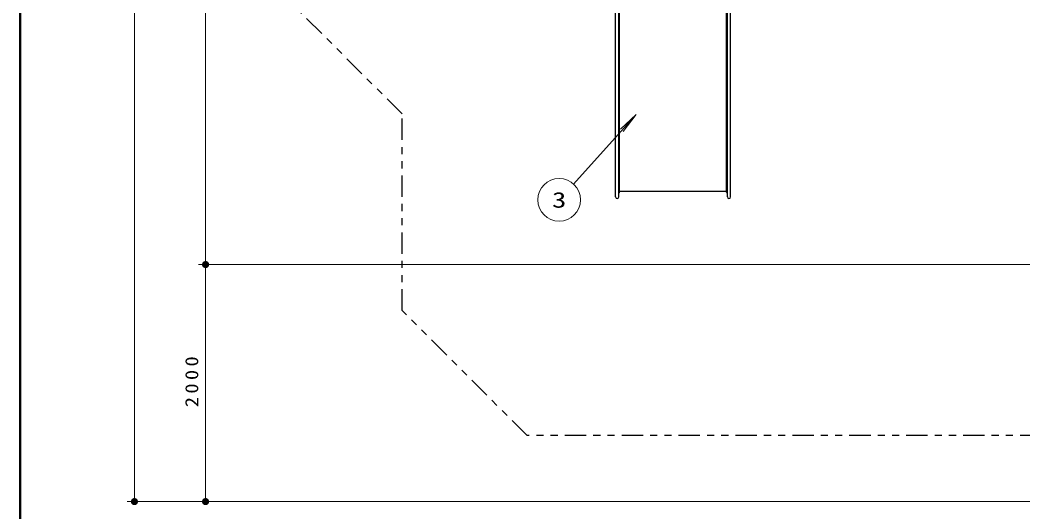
# Model space of a CAD drawing. Units: millimetres on the paper, scale 1:60. Extents: x -385 to 0, y -594 to 267.
# Drawn here: x -385 to -244, y 90 to 159.1 of the extents above; entities that cross this region are included whole.
import ezdxf
from ezdxf.enums import TextEntityAlignment as Align

# ---------------------------------------------------------------- set-up
doc = ezdxf.new("R2010")
doc.units = ezdxf.units.MM
doc.linetypes.add('USER3', pattern=[8, 3, -1, 1, -1, 1, -1])
doc.layers.add('LY_1', color=7, linetype='Continuous', lineweight=25)
doc.styles.add('ＭＳ ゴシック', font='')
doc.styles.get('ＭＳ ゴシック').set_extended_font_data('MS Gothic')

# ---------------------------------------------------------------- blocks, each defined once
blk = doc.blocks.new('filled_dot')
at = {"color": 0, "linetype": 'Continuous', "lineweight": -2, "const_width": 1.25}
blk.add_lwpolyline([(-0.625, 0, 1), (0.625, 0, 1)], format="xyb", close=True, dxfattribs=at)

msp = doc.modelspace()

# ---------------------------------------------------------------- linework, layer by layer
at = {"layer": 'LY_1', "lineweight": 50}
msp.add_line((-385, 267), (-385, 0), dxfattribs=at)
at = {"layer": 'LY_1', "lineweight": 13}
for p, q in [((-368.919, 91.417), (-368.919, 238.174)), ((-358.919, 124.751), (-358.919, 208.174)), ((-307.193, 136.075), (-298.382, 145.842)), ((-298.382, 145.842), (-300.578, 143.798)), ((-298.382, 145.842), (-300.19, 143.448)), ((-212.694, 124.751), (-359.919, 124.751)), ((-358.919, 91.417), (-358.919, 124.751)), ((-225.12, 91.417), (-369.919, 91.417))]:
    msp.add_line(p, q, dxfattribs=at)
at = {"layer": 'LY_1'}
for p, q in [((-301.28, 134.268), (-301.28, 176.417)), ((-300.827, 134.268), (-300.827, 176.417)), ((-300.704, 134.935), (-300.704, 176.417)), ((-285.684, 134.935), (-285.684, 176.417)), ((-285.56, 134.268), (-285.56, 176.417)), ((-285.107, 134.268), (-285.107, 176.417)), ((-300.827, 134.851), (-300.787, 134.851)), ((-285.684, 135.007), (-300.704, 135.007)), ((-285.56, 134.851), (-285.6, 134.851))]:
    msp.add_line(p, q, dxfattribs=at)
at = {"layer": 'LY_1', "linetype": 'USER3'}
for p, q in [((-331.28, 145.926), (-348.919, 163.565)), ((-331.28, 118.282), (-331.28, 145.926)), ((-313.707, 100.708), (-331.28, 118.282)), ((-233.411, 100.708), (-313.707, 100.708))]:
    msp.add_line(p, q, dxfattribs=at)
at = {"layer": 'LY_1', "lineweight": 13}
msp.add_circle((-309.202, 133.847), 3, dxfattribs=at)
at = {"layer": 'LY_1'}
for centre, radius, start, end in [((-301.054, 134.268), 0.227, 180, 0), ((-300.787, 134.935), 0.0833, 270, 0), ((-285.6, 134.935), 0.0833, 180, 270), ((-285.334, 134.268), 0.227, 180, 0)]:
    msp.add_arc(centre, radius, start, end, dxfattribs=at)

# ---------------------------------------------------------------- block references
at = {"layer": 'LY_1', "lineweight": 13, "xscale": 0.4, "yscale": 0.4}
for p, rotation in [((-358.919, 124.751), 270), ((-358.919, 124.751), 90), ((-368.919, 91.417), 90), ((-358.919, 91.417), 90)]:
    msp.add_blockref('filled_dot', p, dxfattribs=dict(at, rotation=rotation))

# ---------------------------------------------------------------- texts
at = {"layer": 'LY_1', "style": 'ＭＳ ゴシック', "width": 1.35}
msp.add_text('3', height=2.199, dxfattribs=at).set_placement((-309.202, 133.847), align=Align.MIDDLE_CENTER)
at = {"layer": 'LY_1', "insert": (-359.919, 108.507), "char_height": 1.833, "attachment_point": 8, "rotation": 90, "style": 'ＭＳ ゴシック'}
msp.add_mtext('\\T1.33;\\W1.15;2000', dxfattribs=at)

doc.saveas('drawing.dxf')
